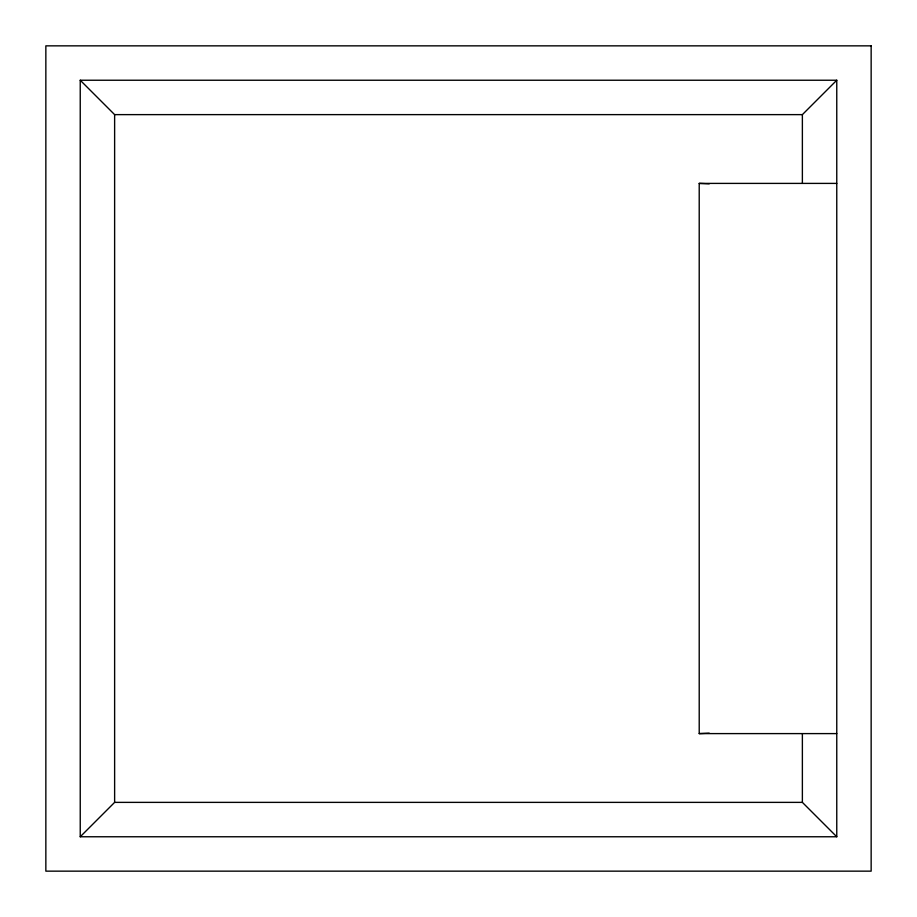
<?xml version="1.0" encoding="UTF-8"?>
<svg xmlns="http://www.w3.org/2000/svg" width="917" height="917" viewBox="0 0 917 917"><rect width="100%" height="100%" fill="white"/><g stroke="black" fill="none" stroke-linecap="round" stroke-linejoin="round"><path stroke-width="1.38" d="M80.237 836.763L114.625 802.375L802.375 802.375L836.763 836.763L80.237 836.763L80.237 80.237L836.763 80.237L836.763 836.763M80.237 80.237L114.625 114.625L802.375 114.625L836.763 80.237M836.763 183.4L699.212 183.4L699.212 733.6L709.219 733.142M699.212 733.6L836.763 733.6M699.212 183.4L709.219 183.858M802.375 114.625L802.375 183.4M802.375 733.6L802.375 802.375M114.625 114.625L114.625 802.375M871.15 45.85L45.85 45.85L45.85 871.15L871.15 871.15L871.15 45.85"/></g></svg>
